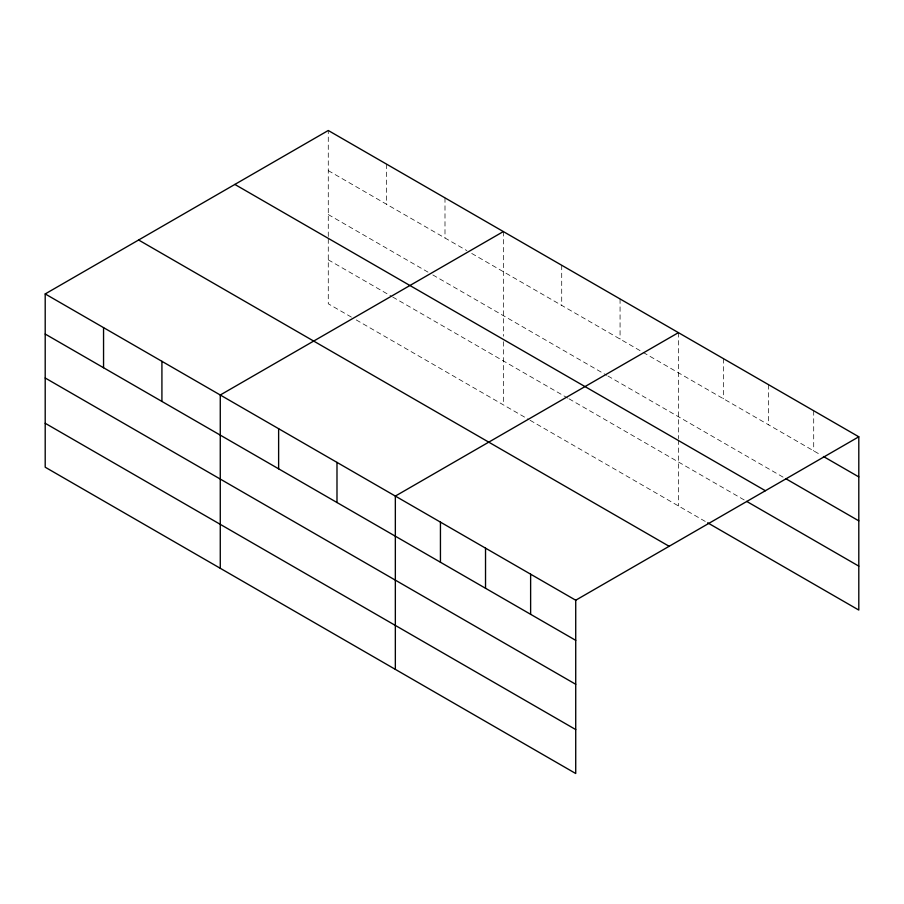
<?xml version="1.0" encoding="UTF-8"?>
<svg xmlns="http://www.w3.org/2000/svg" width="904" height="904" viewBox="0 0 904 904"><rect width="100%" height="100%" fill="white"/><g stroke="black" fill="none" stroke-linecap="round" stroke-linejoin="round"><path stroke-width="0.68" stroke-dasharray="4.52 3.39" d="M328.276 236.509L328.276 130.492M328.276 170.619L466.882 250.634M471.741 253.448L641.953 351.712M643.162 352.413L821.024 455.096M328.276 214.564L427.976 272.115M432.835 274.929L606.697 375.296M607.906 375.996L784.457 477.933M328.276 259.832L391.5 296.331M392.72 297.032L567.791 398.11M569 398.811L744.241 499.98M351.385 317.112L328.276 303.778L328.276 237.888M356.244 319.926L528.885 419.592M530.094 420.292L706.453 522.116M813.702 410.755L813.702 450.87M768.615 384.72L768.615 424.835M723.516 358.685L723.516 398.8M678.418 332.649L678.418 438.666M678.418 440.033L678.418 505.935M620.065 298.953L620.065 339.079M561.712 265.267L561.712 305.382M503.347 231.571L503.347 336.22M503.347 341.701L503.347 404.856M444.994 197.874L444.994 238.001M386.641 164.189L386.641 204.304"/><path stroke-width="1.36" d="M575.724 684.283L575.724 600.222L45.2 293.936L45.2 467.21L575.724 773.508L575.724 684.283L45.2 377.996M707.674 522.817L858.8 610.064L858.8 436.79L328.276 130.492L45.2 293.936M503.347 231.571L220.271 395.003L220.271 568.288M678.418 332.649L395.342 496.081L395.342 669.367M575.724 600.222L858.8 436.79M823.454 456.509L858.8 476.905M785.678 478.634L858.8 520.851M234.859 184.427L765.383 490.725M746.67 501.392L858.8 566.13M138.617 240.001L669.141 546.287M45.2 334.051L575.724 640.348M45.2 423.275L575.724 729.562M530.625 574.187L530.625 614.313M485.527 548.152L485.527 588.278M440.44 522.116L440.44 562.243M336.989 462.396L336.989 502.511M278.624 428.699L278.624 468.826M161.918 361.317L161.918 401.432M103.553 327.621L103.553 367.747"/></g></svg>
